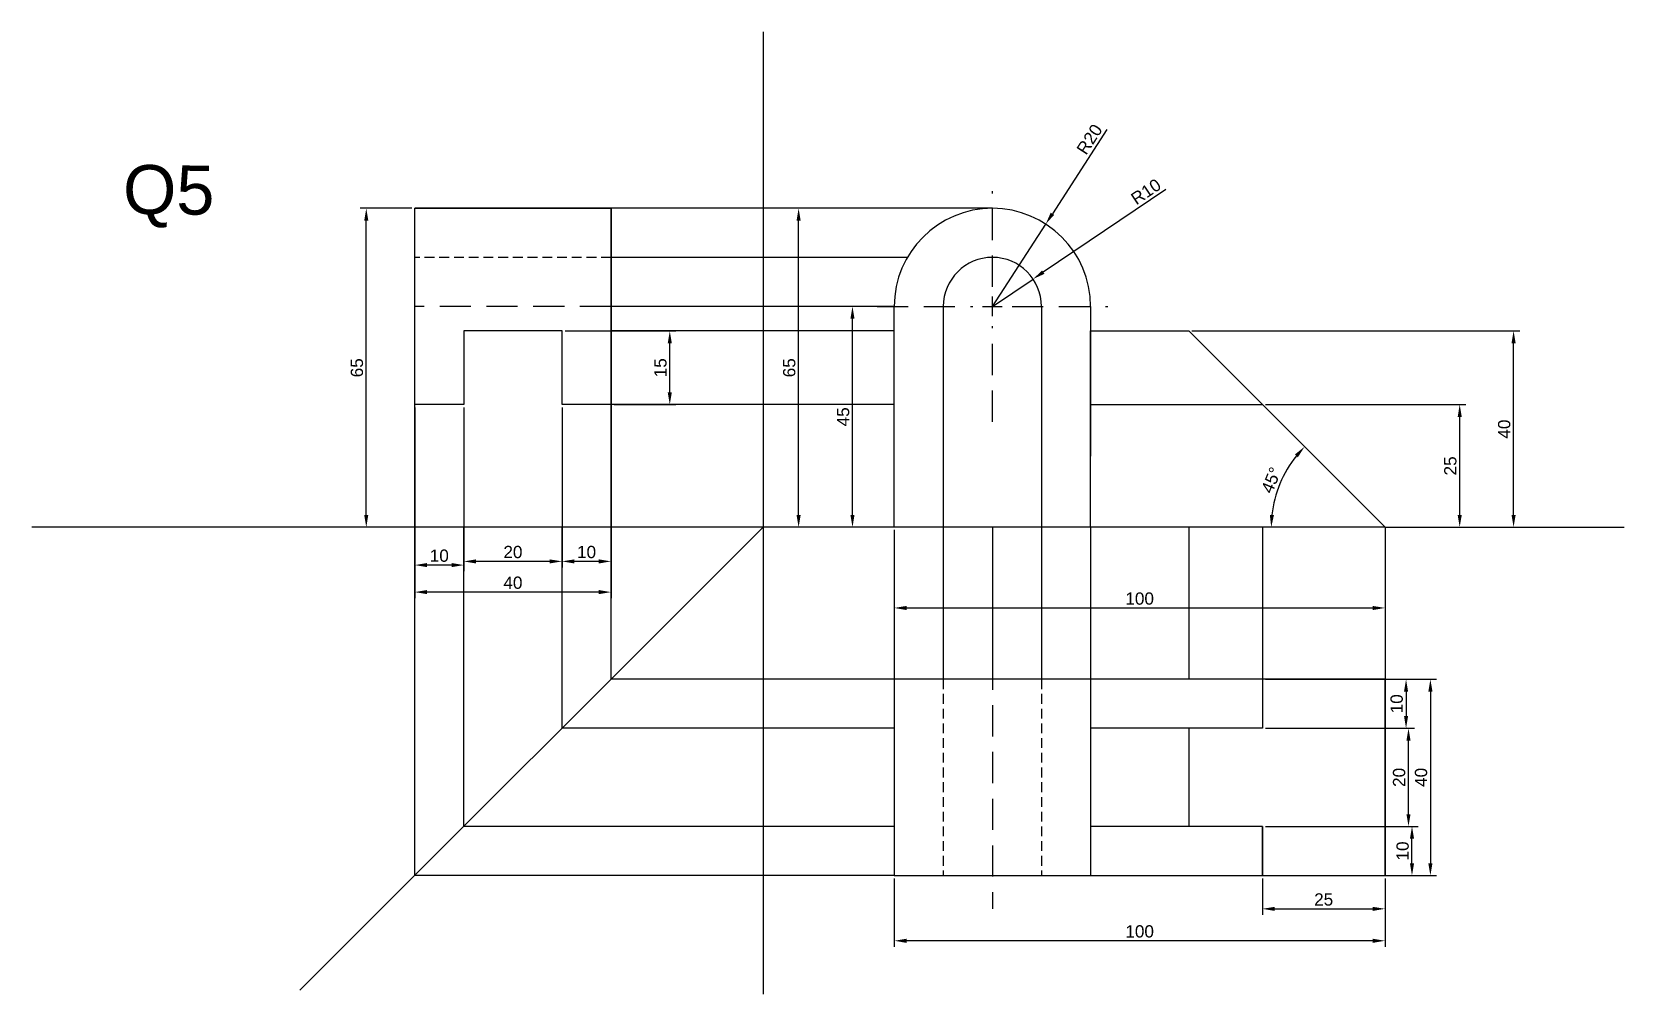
# Model space of a CAD drawing. Header units: millimetres. Extents: x 137 to 7220, y 7466 to 9893.
# Drawn here: x 1782.9 to 2107.4, y 8745.2 to 8941.4 of the extents above; entities that cross this region are included whole.
import ezdxf

# ---------------------------------------------------------------- set-up
doc = ezdxf.new("R2010")
doc.units = ezdxf.units.MM
doc.header["$PDMODE"] = 35
doc.header["$PDSIZE"] = 3
doc.linetypes.add('DASHED2', pattern=[9.525, 6.35, -3.175])
doc.linetypes.add('JIS_02_2.0', pattern=[3, 2, -1])
for name, color, linetype in [('Center Line', 3, 'DASHED2'), ('Dimensions', 1, 'Continuous'), ('Hidden Line', 50, 'JIS_02_2.0'), ('Projection', 140, 'Continuous'), ('Text', 7, 'Continuous')]:
    doc.layers.add(name, color=color, linetype=linetype)
doc.layers.add('Object', color=7, linetype='Continuous', lineweight=30)
doc.styles.get("Standard").update_dxf_attribs({"font": 'arial.ttf'})
doc.dimstyles.new('ISO-25', dxfattribs={"dimtxt": 2.5, "dimasz": 2.5, "dimexe": 1.25, "dimexo": 0.625, "dimtad": 1, "dimdec": 0, "dimtxsty": 'Standard', "dimcen": 2.5, "dimadec": 0, "dimazin": 0, "dimtfac": 1, "dimtdec": 0, "dimtmove": 0, "dimatfit": 3, "dimfxl": 1, "dimarcsym": 0})

# ---------------------------------------------------------------- blocks, each defined once
blk = doc.blocks.new('*D554')
at = {"layer": 'Defpoints', "color": 0, "transparency": 16777216}
for p in [(1958.65, 8839.89), (2058.65, 8840.39), (2058.65, 8823.94)]:
    blk.add_point(p, dxfattribs=at)
at = {"layer": 'Dimensions', "color": 0, "lineweight": -2, "transparency": 16777216}
for p, q in [((1958.65, 8839.27), (1958.65, 8822.69)), ((2058.65, 8839.76), (2058.65, 8822.69)), ((1961.15, 8823.94), (2056.15, 8823.94))]:
    blk.add_line(p, q, dxfattribs=at)
at = {"layer": 'Dimensions', "color": 0, "transparency": 16777216}
for points in [[(1961.15, 8824.35), (1961.15, 8823.52), (1958.65, 8823.94)], [(2056.15, 8824.35), (2056.15, 8823.52), (2058.65, 8823.94)]]:
    blk.add_solid(points, dxfattribs=at)
at = {"layer": 'Dimensions', "color": 0, "transparency": 16777216, "insert": (2008.65, 8825.84), "char_height": 2.5, "attachment_point": 5}
blk.add_mtext('100', dxfattribs=at)
blk = doc.blocks.new('*D555')
at = {"layer": 'Defpoints', "color": 0, "transparency": 16777216}
for p in [(2018.65, 8880.39), (2084.84, 8880.39), (2058.65, 8840.39)]:
    blk.add_point(p, dxfattribs=at)
at = {"layer": 'Dimensions', "color": 0, "lineweight": -2, "transparency": 16777216}
for p, q in [((2019.27, 8880.39), (2086.09, 8880.39)), ((2084.84, 8842.89), (2084.84, 8877.89)), ((2059.27, 8840.39), (2086.09, 8840.39))]:
    blk.add_line(p, q, dxfattribs=at)
at = {"layer": 'Dimensions', "color": 0, "transparency": 16777216}
for points in [[(2084.42, 8877.89), (2085.26, 8877.89), (2084.84, 8880.39)], [(2084.42, 8842.89), (2085.26, 8842.89), (2084.84, 8840.39)]]:
    blk.add_solid(points, dxfattribs=at)
at = {"layer": 'Dimensions', "color": 0, "transparency": 16777216, "insert": (2082.94, 8860.39), "char_height": 2.5, "attachment_point": 5, "rotation": 90}
blk.add_mtext('40', dxfattribs=at)
blk = doc.blocks.new('*D556')
at = {"layer": 'Defpoints', "color": 0, "transparency": 16777216}
for p in [(2033.65, 8865.39), (2073.86, 8865.39), (2058.65, 8840.39)]:
    blk.add_point(p, dxfattribs=at)
at = {"layer": 'Dimensions', "color": 0, "lineweight": -2, "transparency": 16777216}
for p, q in [((2034.27, 8865.39), (2075.11, 8865.39)), ((2073.86, 8842.89), (2073.86, 8862.89)), ((2059.27, 8840.39), (2075.11, 8840.39))]:
    blk.add_line(p, q, dxfattribs=at)
at = {"layer": 'Dimensions', "color": 0, "transparency": 16777216}
for points in [[(2073.45, 8862.89), (2074.28, 8862.89), (2073.86, 8865.39)], [(2073.45, 8842.89), (2074.28, 8842.89), (2073.86, 8840.39)]]:
    blk.add_solid(points, dxfattribs=at)
at = {"layer": 'Dimensions', "color": 0, "transparency": 16777216, "insert": (2071.96, 8852.89), "char_height": 2.5, "attachment_point": 5, "rotation": 90}
blk.add_mtext('25', dxfattribs=at)
blk = doc.blocks.new('*D557')
at = {"layer": 'Defpoints', "color": 0, "transparency": 16777216}
for p in [(1950.14, 8885.39), (1958.65, 8885.39), (1958.65, 8840.39)]:
    blk.add_point(p, dxfattribs=at)
at = {"layer": 'Dimensions', "color": 0, "lineweight": -2, "transparency": 16777216}
for p, q in [((1958.02, 8885.39), (1948.89, 8885.39)), ((1950.14, 8842.89), (1950.14, 8882.89)), ((1958.02, 8840.39), (1948.89, 8840.39))]:
    blk.add_line(p, q, dxfattribs=at)
at = {"layer": 'Dimensions', "color": 0, "transparency": 16777216}
for points in [[(1949.72, 8882.89), (1950.55, 8882.89), (1950.14, 8885.39)], [(1949.72, 8842.89), (1950.55, 8842.89), (1950.14, 8840.39)]]:
    blk.add_solid(points, dxfattribs=at)
at = {"layer": 'Dimensions', "color": 0, "transparency": 16777216, "insert": (1948.24, 8862.89), "char_height": 2.5, "attachment_point": 5, "rotation": 90}
blk.add_mtext('45', dxfattribs=at)
blk = doc.blocks.new('*D558')
at = {"layer": 'Defpoints', "color": 0, "transparency": 16777216}
for p in [(1939.16, 8905.39), (1978.65, 8905.39), (1958.65, 8840.39)]:
    blk.add_point(p, dxfattribs=at)
at = {"layer": 'Dimensions', "color": 0, "lineweight": -2, "transparency": 16777216}
for p, q in [((1978.02, 8905.39), (1937.91, 8905.39)), ((1939.16, 8842.89), (1939.16, 8902.89)), ((1958.02, 8840.39), (1937.91, 8840.39))]:
    blk.add_line(p, q, dxfattribs=at)
at = {"layer": 'Dimensions', "color": 0, "transparency": 16777216}
for points in [[(1938.74, 8902.89), (1939.58, 8902.89), (1939.16, 8905.39)], [(1938.74, 8842.89), (1939.58, 8842.89), (1939.16, 8840.39)]]:
    blk.add_solid(points, dxfattribs=at)
at = {"layer": 'Dimensions', "color": 0, "transparency": 16777216, "insert": (1937.26, 8872.89), "char_height": 2.5, "attachment_point": 5, "rotation": 90}
blk.add_mtext('65', dxfattribs=at)
blk = doc.blocks.new('*D559')
at = {"layer": 'Defpoints', "color": 0, "transparency": 16777216}
for p in [(2018.65, 8880.39), (2038.56, 8851.98), (1988.65, 8840.39), (2058.65, 8840.39), (2058.65, 8840.39)]:
    blk.add_point(p, dxfattribs=at)
at = {"layer": 'Dimensions', "color": 0, "lineweight": -2, "transparency": 16777216}
blk.add_arc((2058.65, 8840.39), 23.19, 141.1796, 173.8204, dxfattribs=at)
at = {"layer": 'Dimensions', "color": 0, "transparency": 16777216}
for points in [[(2040.27, 8855.21), (2040.89, 8854.65), (2042.25, 8856.79)], [(2036.01, 8842.86), (2035.18, 8842.91), (2035.46, 8840.39)]]:
    blk.add_solid(points, dxfattribs=at)
at = {"layer": 'Dimensions', "color": 0, "transparency": 16777216, "insert": (2035.47, 8849.99), "char_height": 2.5, "attachment_point": 5, "rotation": 67.5}
blk.add_mtext('45°', dxfattribs=at)
blk = doc.blocks.new('*D560')
at = {"layer": 'Defpoints', "color": 0, "transparency": 16777216}
for p in [(1989.52, 8902.18), (1978.65, 8885.39)]:
    blk.add_point(p, dxfattribs=at)
at = {"layer": 'Dimensions', "color": 0, "lineweight": -2, "transparency": 16777216}
for p, q in [((2001.99, 8921.45), (1990.87, 8904.28)), ((1978.65, 8885.39), (1989.52, 8902.18))]:
    blk.add_line(p, q, dxfattribs=at)
at = {"layer": 'Dimensions', "color": 0, "transparency": 16777216}
blk.add_solid([(1990.52, 8904.5), (1991.22, 8904.05), (1989.52, 8902.18)], dxfattribs=at)
at = {"layer": 'Dimensions', "color": 0, "transparency": 16777216, "insert": (1998.43, 8919.45), "char_height": 2.5, "attachment_point": 5, "rotation": 57.0848}
blk.add_mtext('R20', dxfattribs=at)
blk = doc.blocks.new('*D561')
at = {"layer": 'Defpoints', "color": 0, "transparency": 16777216}
for p in [(1986.94, 8890.98), (1978.65, 8885.39)]:
    blk.add_point(p, dxfattribs=at)
at = {"layer": 'Dimensions', "color": 0, "lineweight": -2, "transparency": 16777216}
for p, q in [((2013.99, 8909.22), (1989.01, 8892.38)), ((1978.65, 8885.39), (1986.94, 8890.98))]:
    blk.add_line(p, q, dxfattribs=at)
at = {"layer": 'Dimensions', "color": 0, "transparency": 16777216}
blk.add_solid([(1988.78, 8892.72), (1989.25, 8892.03), (1986.94, 8890.98)], dxfattribs=at)
at = {"layer": 'Dimensions', "color": 0, "transparency": 16777216, "insert": (2009.94, 8908.78), "char_height": 2.5, "attachment_point": 5, "rotation": 33.9835}
blk.add_mtext('R10', dxfattribs=at)
blk = doc.blocks.new('*U402')
at = {"layer": 'Center Line', "color": 0, "transparency": 16777216}
for p, q in [((0, 4), (0, 23.5)), ((-23.5, 0), (-4, 0)), ((4, 0), (23.5, 0)), ((0, -23.5), (0, -4))]:
    blk.add_line(p, q, dxfattribs=at)
at = {"layer": 'Center Line', "color": 0, "linetype": 'Continuous', "transparency": 16777216}
for p, q in [((-2, 0), (2, 0)), ((0, -2), (0, 2))]:
    blk.add_line(p, q, dxfattribs=at)
blk = doc.blocks.new('*D562')
at = {"layer": 'Defpoints', "color": 0, "transparency": 16777216}
for p in [(2058.65, 8809.41), (2058.65, 8769.41), (2067.89, 8769.41)]:
    blk.add_point(p, dxfattribs=at)
at = {"layer": 'Dimensions', "color": 0, "lineweight": -2, "transparency": 16777216}
for p, q in [((2059.27, 8809.41), (2069.14, 8809.41)), ((2067.89, 8806.91), (2067.89, 8771.91)), ((2059.27, 8769.41), (2069.14, 8769.41))]:
    blk.add_line(p, q, dxfattribs=at)
at = {"layer": 'Dimensions', "color": 0, "transparency": 16777216}
for points in [[(2067.47, 8806.91), (2068.31, 8806.91), (2067.89, 8809.41)], [(2067.47, 8771.91), (2068.31, 8771.91), (2067.89, 8769.41)]]:
    blk.add_solid(points, dxfattribs=at)
at = {"layer": 'Dimensions', "color": 0, "transparency": 16777216, "insert": (2065.99, 8789.41), "char_height": 2.5, "attachment_point": 5, "rotation": 90}
blk.add_mtext('40', dxfattribs=at)
blk = doc.blocks.new('*D563')
at = {"layer": 'Defpoints', "color": 0, "transparency": 16777216}
for p in [(1958.65, 8769.41), (2058.65, 8769.41), (1958.65, 8756.11)]:
    blk.add_point(p, dxfattribs=at)
at = {"layer": 'Dimensions', "color": 0, "lineweight": -2, "transparency": 16777216}
for p, q in [((1958.65, 8768.79), (1958.65, 8754.86)), ((2058.65, 8768.79), (2058.65, 8754.86)), ((2056.15, 8756.11), (1961.15, 8756.11))]:
    blk.add_line(p, q, dxfattribs=at)
at = {"layer": 'Dimensions', "color": 0, "transparency": 16777216}
for points in [[(1961.15, 8756.53), (1961.15, 8755.69), (1958.65, 8756.11)], [(2056.15, 8756.53), (2056.15, 8755.69), (2058.65, 8756.11)]]:
    blk.add_solid(points, dxfattribs=at)
at = {"layer": 'Dimensions', "color": 0, "transparency": 16777216, "insert": (2008.65, 8758.01), "char_height": 2.5, "attachment_point": 5}
blk.add_mtext('100', dxfattribs=at)
blk = doc.blocks.new('*D564')
at = {"layer": 'Defpoints', "color": 0, "transparency": 16777216}
for p in [(2033.65, 8779.41), (2064.14, 8779.41), (2033.65, 8769.41)]:
    blk.add_point(p, dxfattribs=at)
at = {"layer": 'Dimensions', "color": 0, "lineweight": -2, "transparency": 16777216}
for p, q in [((2034.27, 8779.41), (2065.39, 8779.41)), ((2064.14, 8771.91), (2064.14, 8776.91)), ((2034.27, 8769.41), (2065.39, 8769.41))]:
    blk.add_line(p, q, dxfattribs=at)
at = {"layer": 'Dimensions', "color": 0, "transparency": 16777216}
for points in [[(2063.72, 8776.91), (2064.56, 8776.91), (2064.14, 8779.41)], [(2063.72, 8771.91), (2064.56, 8771.91), (2064.14, 8769.41)]]:
    blk.add_solid(points, dxfattribs=at)
at = {"layer": 'Dimensions', "color": 0, "transparency": 16777216, "insert": (2062.24, 8774.41), "char_height": 2.5, "attachment_point": 5, "rotation": 90}
blk.add_mtext('10', dxfattribs=at)
blk = doc.blocks.new('*D421')
at = {"layer": 'Defpoints', "color": 0, "transparency": 16777216}
for p in [(2033.65, 8769.41), (2058.65, 8769.41), (2058.65, 8762.62)]:
    blk.add_point(p, dxfattribs=at)
at = {"layer": 'Dimensions', "color": 0, "lineweight": -2, "transparency": 16777216}
for p, q in [((2033.65, 8768.79), (2033.65, 8761.37)), ((2058.65, 8768.79), (2058.65, 8761.37)), ((2036.15, 8762.62), (2056.15, 8762.62))]:
    blk.add_line(p, q, dxfattribs=at)
at = {"layer": 'Dimensions', "color": 0, "transparency": 16777216}
for points in [[(2036.15, 8763.03), (2036.15, 8762.2), (2033.65, 8762.62)], [(2056.15, 8763.03), (2056.15, 8762.2), (2058.65, 8762.62)]]:
    blk.add_solid(points, dxfattribs=at)
at = {"layer": 'Dimensions', "color": 0, "transparency": 16777216, "insert": (2046.15, 8764.52), "char_height": 2.5, "attachment_point": 5}
blk.add_mtext('25', dxfattribs=at)
blk = doc.blocks.new('*D565')
at = {"layer": 'Defpoints', "color": 0, "transparency": 16777216}
for p in [(1860.95, 8840.39), (1900.95, 8840.39), (1860.95, 8827.17)]:
    blk.add_point(p, dxfattribs=at)
at = {"layer": 'Dimensions', "color": 0, "lineweight": -2, "transparency": 16777216}
for p, q in [((1860.95, 8839.76), (1860.95, 8825.92)), ((1900.95, 8839.76), (1900.95, 8825.92)), ((1898.45, 8827.17), (1863.45, 8827.17))]:
    blk.add_line(p, q, dxfattribs=at)
at = {"layer": 'Dimensions', "color": 0, "transparency": 16777216}
for points in [[(1863.45, 8827.59), (1863.45, 8826.76), (1860.95, 8827.17)], [(1898.45, 8827.59), (1898.45, 8826.76), (1900.95, 8827.17)]]:
    blk.add_solid(points, dxfattribs=at)
at = {"layer": 'Dimensions', "color": 0, "transparency": 16777216, "insert": (1880.95, 8829.07), "char_height": 2.5, "attachment_point": 5}
blk.add_mtext('40', dxfattribs=at)
blk = doc.blocks.new('*D566')
at = {"layer": 'Defpoints', "color": 0, "transparency": 16777216}
for p in [(1851.07, 8905.39), (1860.95, 8905.39), (1860.95, 8840.39)]:
    blk.add_point(p, dxfattribs=at)
at = {"layer": 'Dimensions', "color": 0, "lineweight": -2, "transparency": 16777216}
for p, q in [((1860.33, 8905.39), (1849.82, 8905.39)), ((1851.07, 8842.89), (1851.07, 8902.89)), ((1860.33, 8840.39), (1849.82, 8840.39))]:
    blk.add_line(p, q, dxfattribs=at)
at = {"layer": 'Dimensions', "color": 0, "transparency": 16777216}
for points in [[(1850.65, 8902.89), (1851.48, 8902.89), (1851.07, 8905.39)], [(1850.65, 8842.89), (1851.48, 8842.89), (1851.07, 8840.39)]]:
    blk.add_solid(points, dxfattribs=at)
at = {"layer": 'Dimensions', "color": 0, "transparency": 16777216, "insert": (1849.17, 8872.89), "char_height": 2.5, "attachment_point": 5, "rotation": 90}
blk.add_mtext('65', dxfattribs=at)
blk = doc.blocks.new('*D567')
at = {"layer": 'Defpoints', "color": 0, "transparency": 16777216}
for p in [(1890.95, 8865.39), (1900.95, 8865.39), (1890.95, 8833.43)]:
    blk.add_point(p, dxfattribs=at)
at = {"layer": 'Dimensions', "color": 0, "lineweight": -2, "transparency": 16777216}
for p, q in [((1890.95, 8864.76), (1890.95, 8832.18)), ((1900.95, 8864.76), (1900.95, 8832.18)), ((1898.45, 8833.43), (1893.45, 8833.43))]:
    blk.add_line(p, q, dxfattribs=at)
at = {"layer": 'Dimensions', "color": 0, "transparency": 16777216}
for points in [[(1893.45, 8833.84), (1893.45, 8833.01), (1890.95, 8833.43)], [(1898.45, 8833.84), (1898.45, 8833.01), (1900.95, 8833.43)]]:
    blk.add_solid(points, dxfattribs=at)
at = {"layer": 'Dimensions', "color": 0, "transparency": 16777216, "insert": (1895.95, 8835.33), "char_height": 2.5, "attachment_point": 5}
blk.add_mtext('10', dxfattribs=at)
blk = doc.blocks.new('*D568')
at = {"layer": 'Defpoints', "color": 0, "transparency": 16777216}
for p in [(1870.95, 8865.39), (1890.95, 8865.39), (1870.95, 8833.43)]:
    blk.add_point(p, dxfattribs=at)
at = {"layer": 'Dimensions', "color": 0, "lineweight": -2, "transparency": 16777216}
for p, q in [((1870.95, 8864.76), (1870.95, 8832.18)), ((1890.95, 8864.76), (1890.95, 8832.18)), ((1888.45, 8833.43), (1873.45, 8833.43))]:
    blk.add_line(p, q, dxfattribs=at)
at = {"layer": 'Dimensions', "color": 0, "transparency": 16777216}
for points in [[(1873.45, 8833.84), (1873.45, 8833.01), (1870.95, 8833.43)], [(1888.45, 8833.84), (1888.45, 8833.01), (1890.95, 8833.43)]]:
    blk.add_solid(points, dxfattribs=at)
at = {"layer": 'Dimensions', "color": 0, "transparency": 16777216, "insert": (1880.95, 8835.33), "char_height": 2.5, "attachment_point": 5}
blk.add_mtext('20', dxfattribs=at)
blk = doc.blocks.new('*D569')
at = {"layer": 'Defpoints', "color": 0, "transparency": 16777216}
for p in [(1860.95, 8865.39), (1870.95, 8865.39), (1860.95, 8832.68)]:
    blk.add_point(p, dxfattribs=at)
at = {"layer": 'Dimensions', "color": 0, "lineweight": -2, "transparency": 16777216}
for p, q in [((1860.95, 8864.76), (1860.95, 8831.43)), ((1870.95, 8864.76), (1870.95, 8831.43)), ((1868.45, 8832.68), (1863.45, 8832.68))]:
    blk.add_line(p, q, dxfattribs=at)
at = {"layer": 'Dimensions', "color": 0, "transparency": 16777216}
for points in [[(1863.45, 8833.09), (1863.45, 8832.26), (1860.95, 8832.68)], [(1868.45, 8833.09), (1868.45, 8832.26), (1870.95, 8832.68)]]:
    blk.add_solid(points, dxfattribs=at)
at = {"layer": 'Dimensions', "color": 0, "transparency": 16777216, "insert": (1865.95, 8834.58), "char_height": 2.5, "attachment_point": 5}
blk.add_mtext('10', dxfattribs=at)
blk = doc.blocks.new('*D570')
at = {"layer": 'Defpoints', "color": 0, "transparency": 16777216}
for p in [(1890.95, 8880.39), (1912.91, 8880.39), (1900.95, 8865.39)]:
    blk.add_point(p, dxfattribs=at)
at = {"layer": 'Dimensions', "color": 0, "lineweight": -2, "transparency": 16777216}
for p, q in [((1891.58, 8880.39), (1914.16, 8880.39)), ((1912.91, 8867.89), (1912.91, 8877.89)), ((1901.58, 8865.39), (1914.16, 8865.39))]:
    blk.add_line(p, q, dxfattribs=at)
at = {"layer": 'Dimensions', "color": 0, "transparency": 16777216}
for points in [[(1912.49, 8877.89), (1913.33, 8877.89), (1912.91, 8880.39)], [(1912.49, 8867.89), (1913.33, 8867.89), (1912.91, 8865.39)]]:
    blk.add_solid(points, dxfattribs=at)
at = {"layer": 'Dimensions', "color": 0, "transparency": 16777216, "insert": (1911.01, 8872.89), "char_height": 2.5, "attachment_point": 5, "rotation": 90}
blk.add_mtext('15', dxfattribs=at)
blk = doc.blocks.new('*D463')
at = {"layer": 'Defpoints', "color": 0, "transparency": 16777216}
for p in [(2033.65, 8809.41), (2033.65, 8799.41), (2062.93, 8799.41)]:
    blk.add_point(p, dxfattribs=at)
at = {"layer": 'Dimensions', "color": 0, "lineweight": -2, "transparency": 16777216}
for p, q in [((2034.27, 8809.41), (2064.18, 8809.41)), ((2062.93, 8806.91), (2062.93, 8801.91)), ((2034.27, 8799.41), (2064.18, 8799.41))]:
    blk.add_line(p, q, dxfattribs=at)
at = {"layer": 'Dimensions', "color": 0, "transparency": 16777216}
for points in [[(2062.52, 8806.91), (2063.35, 8806.91), (2062.93, 8809.41)], [(2062.52, 8801.91), (2063.35, 8801.91), (2062.93, 8799.41)]]:
    blk.add_solid(points, dxfattribs=at)
at = {"layer": 'Dimensions', "color": 0, "transparency": 16777216, "insert": (2061.03, 8804.41), "char_height": 2.5, "attachment_point": 5, "rotation": 90}
blk.add_mtext('10', dxfattribs=at)
blk = doc.blocks.new('*D410')
at = {"layer": 'Defpoints', "color": 0, "transparency": 16777216}
for p in [(2033.65, 8799.41), (2063.43, 8799.41), (2033.65, 8779.41)]:
    blk.add_point(p, dxfattribs=at)
at = {"layer": 'Dimensions', "color": 0, "lineweight": -2, "transparency": 16777216}
for p, q in [((2034.27, 8799.41), (2064.68, 8799.41)), ((2063.43, 8781.91), (2063.43, 8796.91)), ((2034.27, 8779.41), (2064.68, 8779.41))]:
    blk.add_line(p, q, dxfattribs=at)
at = {"layer": 'Dimensions', "color": 0, "transparency": 16777216}
for points in [[(2063.01, 8796.91), (2063.84, 8796.91), (2063.43, 8799.41)], [(2063.01, 8781.91), (2063.84, 8781.91), (2063.43, 8779.41)]]:
    blk.add_solid(points, dxfattribs=at)
at = {"layer": 'Dimensions', "color": 0, "transparency": 16777216, "insert": (2061.52, 8789.41), "char_height": 2.5, "attachment_point": 5, "rotation": 90}
blk.add_mtext('20', dxfattribs=at)

msp = doc.modelspace()

# ---------------------------------------------------------------- linework, layer by layer
at = {"layer": 'Center Line'}
for p, q in [((1900.951, 8885.389), (1860.951, 8885.389)), ((1978.647, 8813.635), (1978.647, 8762.591))]:
    msp.add_line(p, q, dxfattribs=at)
at = {"layer": 'Hidden Line'}
msp.add_line((1900.951, 8895.389), (1860.951, 8895.389), dxfattribs=at)
for points in [[(1968.647, 8809.413), (1968.647, 8769.413)], [(1988.647, 8809.413), (1988.647, 8769.413)]]:
    msp.add_lwpolyline(points, dxfattribs=at)
at = {"layer": 'Object'}
for p, q in [((1931.927, 8941.353), (1931.927, 8745.232)), ((1860.951, 8840.389), (1860.951, 8905.389)), ((1860.951, 8905.389), (1900.951, 8905.389)), ((1900.951, 8905.389), (1900.951, 8840.389)), ((1958.647, 8840.389), (1958.647, 8885.389)), ((1968.647, 8885.389), (1968.647, 8840.389)), ((1988.647, 8885.389), (1988.647, 8840.389)), ((1998.647, 8885.389), (1998.647, 8854.848)), ((1890.951, 8880.389), (1870.951, 8880.389)), ((1870.951, 8880.389), (1870.951, 8865.389)), ((1890.951, 8865.389), (1890.951, 8880.389)), ((1998.647, 8840.389), (1998.647, 8880.389)), ((1998.647, 8880.389), (2018.647, 8880.389)), ((2058.647, 8840.389), (2018.647, 8880.389)), ((1870.951, 8865.389), (1860.951, 8865.389)), ((1900.951, 8865.389), (1890.951, 8865.389)), ((1998.647, 8840.389), (1998.647, 8865.389)), ((1998.647, 8865.389), (2033.647, 8865.389)), ((2058.647, 8840.389), (1782.927, 8840.389)), ((1931.927, 8840.389), (1837.552, 8746.015)), ((1900.951, 8840.389), (1860.951, 8840.389)), ((1968.647, 8840.389), (1958.647, 8840.389)), ((2058.647, 8840.389), (1988.647, 8840.389)), ((2058.647, 8840.389), (2107.369, 8840.389)), ((1958.647, 8809.413), (1958.647, 8769.413)), ((2058.647, 8809.413), (1958.647, 8809.413)), ((2033.647, 8809.413), (2033.647, 8799.413)), ((2058.647, 8769.413), (2058.647, 8809.413)), ((2033.647, 8799.413), (1998.647, 8799.413)), ((1998.647, 8799.413), (1998.647, 8779.413)), ((2018.647, 8799.413), (2018.647, 8779.413)), ((2033.647, 8779.413), (1998.647, 8779.413)), ((2033.647, 8769.413), (2033.647, 8779.413)), ((1958.647, 8769.413), (2058.647, 8769.413))]:
    msp.add_line(p, q, dxfattribs=at)
msp.add_lwpolyline([(1998.647, 8809.413), (1998.647, 8769.413)], dxfattribs=at)
for radius in [20, 10]:
    msp.add_arc((1978.647, 8885.389), radius, 0, 180, dxfattribs=at)
at = {"layer": 'Projection'}
for p, q in [((1978.647, 8905.389), (1860.951, 8905.389)), ((1860.951, 8769.413), (1860.951, 8905.389)), ((1900.951, 8809.413), (1900.951, 8905.389)), ((1961.327, 8895.389), (1900.951, 8895.389)), ((1958.647, 8885.389), (1900.951, 8885.389)), ((1958.647, 8880.389), (1900.951, 8880.389)), ((1958.647, 8865.389), (1900.951, 8865.389)), ((1870.951, 8779.413), (1870.951, 8840.389)), ((1890.951, 8799.413), (1890.951, 8840.389)), ((1958.647, 8839.891), (1958.647, 8769.413)), ((1968.647, 8840.389), (1968.647, 8809.413)), ((1978.647, 8840.389), (1978.647, 8809.413)), ((1988.647, 8840.389), (1988.647, 8809.413)), ((1998.647, 8840.389), (1998.647, 8809.413)), ((2018.647, 8840.389), (2018.647, 8809.413)), ((2033.647, 8840.389), (2033.647, 8799.413)), ((2058.647, 8840.389), (2058.647, 8769.413)), ((1958.647, 8809.413), (1900.951, 8809.413)), ((1958.647, 8799.413), (1890.951, 8799.413)), ((1998.647, 8799.413), (1998.647, 8779.413)), ((1958.647, 8779.413), (1870.951, 8779.413)), ((2033.647, 8779.413), (2033.647, 8769.413)), ((1958.647, 8769.413), (1860.951, 8769.413))]:
    msp.add_line(p, q, dxfattribs=at)

# ---------------------------------------------------------------- block references
at = {"layer": 'Center Line'}
msp.add_blockref('*U402', (1978.647, 8885.389), dxfattribs=at)

# ---------------------------------------------------------------- texts
at = {"layer": 'Text'}
msp.add_text('Q5', height=10, rotation=359.3708, dxfattribs=at).set_placement((1801.456, 8904.262))

# ---------------------------------------------------------------- dimensions: what is measured, and where the dimension line sits
at = {"layer": 'Dimensions'}
for mpoint, picture, middle in [((1989.515, 8902.179), '*D560', (2000.027, 8918.418)), ((1986.939, 8890.979), '*D561', (2011.002, 8907.2))]:
    dim = msp.add_radius_dim(center=(1978.647, 8885.389), mpoint=mpoint, dimstyle='ISO-25', dxfattribs=at)
    dim.commit()
    dim.dimension.update_dxf_attribs({"geometry": picture, "text_midpoint": middle, "dimtype": 164})
for base, p1, p2, picture, middle in [((1851.067, 8905.389), (1860.951, 8840.389), (1860.951, 8905.389), '*D566', (1849.166, 8872.889)), ((1939.161, 8905.389), (1958.647, 8840.389), (1978.647, 8905.389), '*D558', (1937.26, 8872.889)), ((1950.137, 8885.389), (1958.647, 8840.389), (1958.647, 8885.389), '*D557', (1948.241, 8862.889)), ((1912.909, 8880.389), (1900.951, 8865.389), (1890.951, 8880.389), '*D570', (1911.007, 8872.889)), ((2084.839, 8880.389), (2058.647, 8840.389), (2018.647, 8880.389), '*D555', (2082.938, 8860.389)), ((2073.863, 8865.389), (2058.647, 8840.389), (2033.647, 8865.389), '*D556', (2071.962, 8852.889)), ((2062.932, 8799.413), (2033.647, 8809.413), (2033.647, 8799.413), '*D463', (2061.031, 8804.413)), ((2067.889, 8769.413), (2058.647, 8809.413), (2058.647, 8769.413), '*D562', (2065.987, 8789.413)), ((2063.426, 8799.413), (2033.647, 8779.413), (2033.647, 8799.413), '*D410', (2061.524, 8789.413))]:
    dim = msp.add_linear_dim(base=base, p1=p1, p2=p2, angle=90, dimstyle='ISO-25', dxfattribs=at)
    dim.commit()
    dim.dimension.update_dxf_attribs({"geometry": picture, "text_midpoint": middle})
dim = msp.add_angular_dim_2l(base=(2038.564, 8851.985), line1=((2058.647, 8840.389), (1988.647, 8840.389)), line2=((2058.647, 8840.389), (2018.647, 8880.389)), dimstyle='ISO-25', dxfattribs=at)
dim.commit()
dim.dimension.update_dxf_attribs({"geometry": '*D559', "text_midpoint": (2035.47, 8849.99)})
for base, p1, p2, picture, middle in [((1860.951, 8832.677), (1870.951, 8865.389), (1860.951, 8865.389), '*D569', (1865.951, 8834.578)), ((1870.951, 8833.427), (1890.951, 8865.389), (1870.951, 8865.389), '*D568', (1880.951, 8835.329)), ((1890.951, 8833.427), (1900.951, 8865.389), (1890.951, 8865.389), '*D567', (1895.951, 8835.329)), ((1860.951, 8827.172), (1900.951, 8840.389), (1860.951, 8840.389), '*D565', (1880.951, 8829.073)), ((2058.647, 8823.936), (1958.647, 8839.891), (2058.647, 8840.389), '*D554', (2008.647, 8825.838)), ((1958.647, 8756.111), (2058.647, 8769.413), (1958.647, 8769.413), '*D563', (2008.647, 8758.012)), ((2058.647, 8762.616), (2033.647, 8769.413), (2058.647, 8769.413), '*D421', (2046.147, 8764.518))]:
    dim = msp.add_linear_dim(base=base, p1=p1, p2=p2, dimstyle='ISO-25', dxfattribs=at)
    dim.commit()
    dim.dimension.update_dxf_attribs({"geometry": picture, "text_midpoint": middle})
dim = msp.add_linear_dim(base=(2064.139, 8779.413), p1=(2033.647, 8769.413), p2=(2033.647, 8779.413), angle=90, dimstyle='ISO-25', dxfattribs=at)
dim.commit()
dim.dimension.update_dxf_attribs({"geometry": '*D564', "text_midpoint": (2064.139, 8774.413), "dimtype": 160})

doc.saveas('drawing.dxf')
